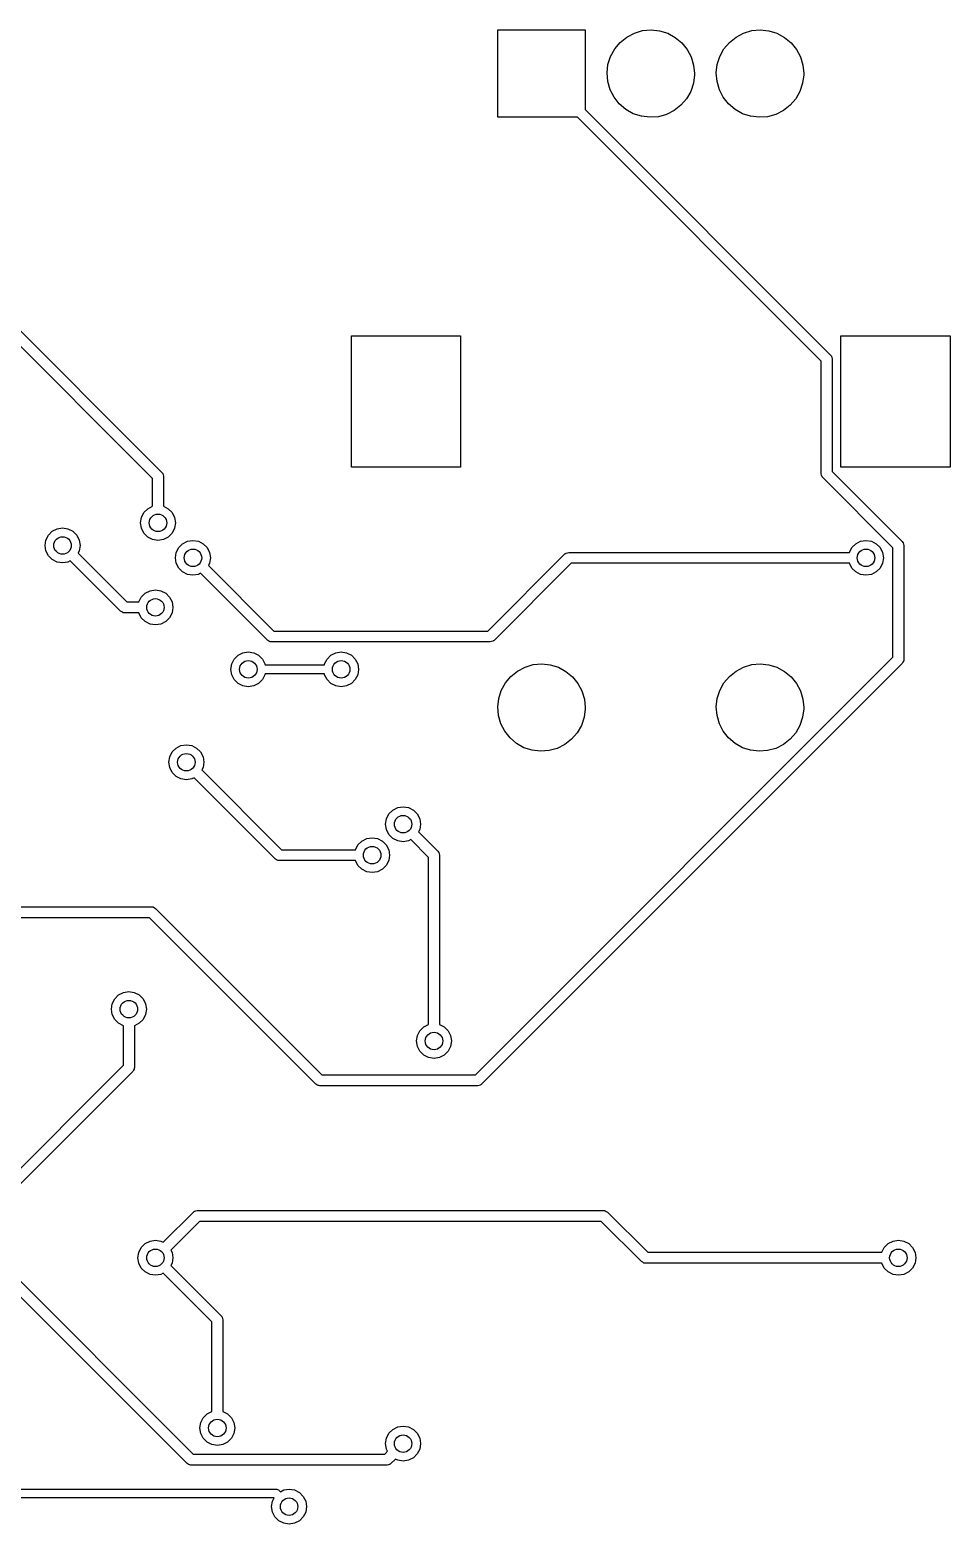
# Model space of a CAD drawing. Extents: x 3.41 to 5.54, y -3.06 to -0.6.
# Drawn here: x 4.711 to 5.54, y -1.941 to -0.595 of the extents above; entities that cross this region are included whole.
import ezdxf

# ---------------------------------------------------------------- set-up
doc = ezdxf.new("R2010")
doc.units = 0
doc.header["$MEASUREMENT"] = 0
doc.layers.add('BLACK', color=7, linetype='CONTINUOUS')

msp = doc.modelspace()

# ---------------------------------------------------------------- linework, layer by layer
at = {"layer": 'BLACK', "linetype": 'CONTINUOUS'}
for p, q in [((5.13288, -0.674213), (5.13288, -0.595473)), ((5.13288, -0.595473), (5.21162, -0.595473)), ((5.21162, -0.595473), (5.21162, -0.667254)), ((5.24313, -0.606715), (5.24912, -0.6019)), ((5.24912, -0.6019), (5.25593, -0.59834)), ((5.25593, -0.59834), (5.2633, -0.596171)), ((5.2633, -0.596171), (5.27095, -0.595474)), ((5.27095, -0.595474), (5.27859, -0.596277)), ((5.27859, -0.596277), (5.28593, -0.59855)), ((5.28593, -0.59855), (5.29269, -0.602204)), ((5.29269, -0.602204), (5.29861, -0.607102)), ((5.34155, -0.606715), (5.34754, -0.6019)), ((5.34754, -0.6019), (5.35435, -0.59834)), ((5.35435, -0.59834), (5.36172, -0.596171)), ((5.36172, -0.596171), (5.36937, -0.595474)), ((5.36937, -0.595474), (5.37702, -0.596277)), ((5.37702, -0.596277), (5.38436, -0.59855)), ((5.38436, -0.59855), (5.39111, -0.602204)), ((5.39111, -0.602204), (5.39704, -0.607102)), ((5.23449, -0.619334), (5.23819, -0.612601)), ((5.23819, -0.612601), (5.24313, -0.606715)), ((5.29861, -0.607102), (5.30347, -0.613056)), ((5.30347, -0.613056), (5.30707, -0.619841)), ((5.33291, -0.619334), (5.33661, -0.612601)), ((5.33661, -0.612601), (5.34155, -0.606715)), ((5.39704, -0.607102), (5.40189, -0.613056)), ((5.40189, -0.613056), (5.4055, -0.619841)), ((5.23131, -0.634294), (5.23216, -0.626658)), ((5.23216, -0.626658), (5.23449, -0.619334)), ((5.30707, -0.619841), (5.30929, -0.627196)), ((5.30929, -0.627196), (5.31004, -0.634843)), ((5.32973, -0.634294), (5.33059, -0.626658)), ((5.33059, -0.626658), (5.33291, -0.619334)), ((5.4055, -0.619841), (5.40772, -0.627196)), ((5.40772, -0.627196), (5.40847, -0.634843)), ((5.23195, -0.64195), (5.23131, -0.634294)), ((5.23407, -0.649336), (5.23195, -0.64195)), ((5.30907, -0.643566), (5.30664, -0.650857)), ((5.31003, -0.635943), (5.30907, -0.643566)), ((5.31004, -0.634843), (5.31003, -0.635943)), ((5.33038, -0.64195), (5.32973, -0.634294)), ((5.33249, -0.649336), (5.33038, -0.64195)), ((5.40749, -0.643566), (5.40507, -0.650857)), ((5.40845, -0.635943), (5.40749, -0.643566)), ((5.40847, -0.634843), (5.40845, -0.635943)), ((5.23758, -0.65617), (5.23407, -0.649336)), ((5.24235, -0.662192), (5.23758, -0.65617)), ((5.30285, -0.657538), (5.29782, -0.663354)), ((5.30664, -0.650857), (5.30285, -0.657538)), ((5.33601, -0.65617), (5.33249, -0.649336)), ((5.34078, -0.662192), (5.33601, -0.65617)), ((5.40127, -0.657538), (5.39625, -0.663354)), ((5.40507, -0.650857), (5.40127, -0.657538)), ((5.21162, -0.667254), (5.43264, -0.888273)), ((5.24821, -0.667172), (5.24235, -0.662192)), ((5.25491, -0.670921), (5.24821, -0.667172)), ((5.26222, -0.673295), (5.25491, -0.670921)), ((5.28491, -0.671549), (5.27751, -0.673615)), ((5.29177, -0.668085), (5.28491, -0.671549)), ((5.29782, -0.663354), (5.29177, -0.668085)), ((5.34663, -0.667172), (5.34078, -0.662192)), ((5.35334, -0.670921), (5.34663, -0.667172)), ((5.36065, -0.673295), (5.35334, -0.670921)), ((5.38334, -0.671549), (5.37594, -0.673615)), ((5.3902, -0.668085), (5.38334, -0.671549)), ((5.39625, -0.663354), (5.3902, -0.668085)), ((5.20466, -0.674213), (5.13288, -0.674213)), ((5.42424, -0.893791), (5.20466, -0.674213)), ((5.26985, -0.674205), (5.26222, -0.673295)), ((5.27751, -0.673615), (5.26985, -0.674205)), ((5.36827, -0.674205), (5.36065, -0.673295)), ((5.37594, -0.673615), (5.36827, -0.674205)), ((4.82185, -0.999403), (4.5979, -0.775448)), ((4.6063, -0.76993), (4.83025, -0.993884)), ((5.00099, -0.989174), (5.00099, -0.871064)), ((5.00099, -0.871064), (5.09941, -0.871064)), ((5.09941, -0.871064), (5.09941, -0.989174)), ((5.44193, -0.989174), (5.44193, -0.871064)), ((5.44193, -0.871064), (5.54036, -0.871064)), ((5.54036, -0.871064), (5.54036, -0.989174)), ((5.42424, -0.995118), (5.42424, -0.893791)), ((5.43264, -0.888273), (5.43316, -0.888975)), ((5.43316, -0.888975), (5.4333, -0.889094)), ((5.4333, -0.889094), (5.43333, -0.8892)), ((5.43333, -0.8892), (5.43348, -0.889404)), ((5.43348, -0.889404), (5.43374, -0.890589)), ((5.43374, -0.890589), (5.43408, -0.891752)), ((5.43408, -0.891752), (5.43408, -0.99308)), ((4.83025, -0.993884), (4.83078, -0.994587)), ((4.83078, -0.994587), (4.83091, -0.994706)), ((4.83091, -0.994706), (4.83094, -0.994812)), ((4.83094, -0.994812), (4.8311, -0.995016)), ((4.8311, -0.995016), (4.83135, -0.996201)), ((5.09941, -0.989174), (5.00099, -0.989174)), ((5.42458, -0.996281), (5.42424, -0.995118)), ((5.43408, -0.99308), (5.49725, -1.05625)), ((5.54036, -0.989174), (5.44193, -0.989174)), ((4.82185, -1.02442), (4.82185, -0.999403)), ((4.83135, -0.996201), (4.83169, -0.997364)), ((4.83169, -0.997364), (4.83169, -1.02442)), ((5.42483, -0.997466), (5.42458, -0.996281)), ((5.42499, -0.99767), (5.42483, -0.997466)), ((5.42502, -0.997777), (5.42499, -0.99767)), ((5.42515, -0.997896), (5.42502, -0.997777)), ((5.42568, -0.998598), (5.42515, -0.997896)), ((5.48885, -1.06177), (5.42568, -0.998598)), ((4.81102, -1.03937), (4.81179, -1.0345)), ((4.81179, -1.0345), (4.81403, -1.03011)), ((4.81403, -1.03011), (4.81752, -1.02663)), ((4.81752, -1.02663), (4.82185, -1.02442)), ((4.83169, -1.02442), (4.83603, -1.02663)), ((4.83603, -1.02663), (4.83951, -1.03011)), ((4.83951, -1.03011), (4.84175, -1.0345)), ((4.84175, -1.0345), (4.84252, -1.03937)), ((4.72807, -1.05045), (4.73155, -1.04697)), ((4.73155, -1.04697), (4.73595, -1.04473)), ((4.73595, -1.04473), (4.74081, -1.04396)), ((4.74081, -1.04396), (4.74568, -1.04473)), ((4.74568, -1.04473), (4.75007, -1.04697)), ((4.75007, -1.04697), (4.75355, -1.05045)), ((4.81179, -1.04424), (4.81102, -1.03937)), ((4.81403, -1.04863), (4.81179, -1.04424)), ((4.81752, -1.05211), (4.81403, -1.04863)), ((4.83951, -1.04863), (4.83603, -1.05211)), ((4.84175, -1.04424), (4.83951, -1.04863)), ((4.84252, -1.03937), (4.84175, -1.04424)), ((4.72506, -1.05971), (4.72583, -1.05484)), ((4.72583, -1.06458), (4.72506, -1.05971)), ((4.72583, -1.05484), (4.72807, -1.05045)), ((4.75355, -1.05045), (4.75579, -1.05484)), ((4.75579, -1.05484), (4.75656, -1.05971)), ((4.75656, -1.05971), (4.75579, -1.06458)), ((4.82191, -1.05435), (4.81752, -1.05211)), ((4.82677, -1.05512), (4.82191, -1.05435)), ((4.83164, -1.05435), (4.82677, -1.05512)), ((4.83603, -1.05211), (4.83164, -1.05435)), ((4.84329, -1.066), (4.84553, -1.06161)), ((4.84553, -1.06161), (4.84901, -1.05813)), ((4.84901, -1.05813), (4.8534, -1.05589)), ((4.8534, -1.05589), (4.85827, -1.05512)), ((4.85827, -1.05512), (4.86313, -1.05589)), ((4.86313, -1.05589), (4.86752, -1.05813)), ((4.86752, -1.05813), (4.87101, -1.06161)), ((4.87101, -1.06161), (4.87324, -1.066)), ((5.44962, -1.06594), (5.45183, -1.06161)), ((5.45183, -1.06161), (5.45531, -1.05813)), ((5.45531, -1.05813), (5.4597, -1.05589)), ((5.4597, -1.05589), (5.46457, -1.05512)), ((5.46457, -1.05512), (5.46943, -1.05589)), ((5.46943, -1.05589), (5.47382, -1.05813)), ((5.47382, -1.05813), (5.47731, -1.06161)), ((5.47731, -1.06161), (5.47954, -1.066)), ((5.48885, -1.16035), (5.48885, -1.06177)), ((5.49725, -1.05625), (5.49778, -1.05695)), ((5.49778, -1.05695), (5.49791, -1.05707)), ((5.49791, -1.05707), (5.49794, -1.05718)), ((5.49794, -1.05718), (5.4981, -1.05738)), ((5.4981, -1.05738), (5.49835, -1.05857)), ((5.49835, -1.05857), (5.49869, -1.05973)), ((5.49869, -1.05973), (5.49869, -1.16238)), ((4.72807, -1.06897), (4.72583, -1.06458)), ((4.73155, -1.07245), (4.72807, -1.06897)), ((4.73595, -1.07469), (4.73155, -1.07245)), ((4.74081, -1.07546), (4.73595, -1.07469)), ((4.74568, -1.07469), (4.74081, -1.07546)), ((4.74777, -1.07362), (4.74568, -1.07469)), ((4.79311, -1.11896), (4.74777, -1.07362)), ((4.75579, -1.06458), (4.75473, -1.06666)), ((4.75473, -1.06666), (4.79862, -1.11056)), ((4.84252, -1.07087), (4.84329, -1.066)), ((4.84329, -1.07573), (4.84252, -1.07087)), ((4.84553, -1.08012), (4.84329, -1.07573)), ((4.87324, -1.07573), (4.87218, -1.07782)), ((4.87324, -1.066), (4.87402, -1.07087)), ((4.87402, -1.07087), (4.87324, -1.07573)), ((5.12397, -1.13679), (5.19337, -1.06739)), ((5.19889, -1.07579), (5.12948, -1.14519)), ((5.19337, -1.06739), (5.19407, -1.06686)), ((5.19407, -1.06686), (5.19419, -1.06672)), ((5.19419, -1.06672), (5.1943, -1.06669)), ((5.1943, -1.06669), (5.1945, -1.06654)), ((5.1945, -1.06654), (5.19569, -1.06629)), ((5.19569, -1.06629), (5.19685, -1.06594)), ((5.19685, -1.06594), (5.44962, -1.06594)), ((5.44962, -1.07579), (5.19889, -1.07579)), ((5.45183, -1.08012), (5.44962, -1.07579)), ((5.47954, -1.07573), (5.47731, -1.08012)), ((5.47954, -1.066), (5.48031, -1.07087)), ((5.48031, -1.07087), (5.47954, -1.07573)), ((4.84901, -1.08361), (4.84553, -1.08012)), ((4.8534, -1.08584), (4.84901, -1.08361)), ((4.85827, -1.08661), (4.8534, -1.08584)), ((4.86313, -1.08584), (4.85827, -1.08661)), ((4.86522, -1.08478), (4.86313, -1.08584)), ((4.92563, -1.14519), (4.86522, -1.08478)), ((4.87218, -1.07782), (4.93115, -1.13679)), ((5.45531, -1.08361), (5.45183, -1.08012)), ((5.4597, -1.08584), (5.45531, -1.08361)), ((5.46457, -1.08661), (5.4597, -1.08584)), ((5.46943, -1.08584), (5.46457, -1.08661)), ((5.47382, -1.08361), (5.46943, -1.08584)), ((5.47731, -1.08012), (5.47382, -1.08361)), ((4.81173, -1.10623), (4.81522, -1.10274)), ((4.81522, -1.10274), (4.81961, -1.10051)), ((4.81961, -1.10051), (4.82447, -1.09974)), ((4.82447, -1.09974), (4.82934, -1.10051)), ((4.82934, -1.10051), (4.83373, -1.10274)), ((4.83373, -1.10274), (4.83721, -1.10623)), ((4.79862, -1.11056), (4.80952, -1.11056)), ((4.80952, -1.11056), (4.81173, -1.10623)), ((4.83721, -1.10623), (4.83945, -1.11062)), ((4.83945, -1.11062), (4.84022, -1.11549)), ((4.84022, -1.11549), (4.83945, -1.12035)), ((4.79417, -1.11955), (4.79311, -1.11896)), ((4.79519, -1.1202), (4.79417, -1.11955)), ((4.79544, -1.12024), (4.79519, -1.1202)), ((4.79554, -1.12029), (4.79544, -1.12024)), ((4.79572, -1.12028), (4.79554, -1.12029)), ((4.79659, -1.12041), (4.79572, -1.12028)), ((4.80952, -1.12041), (4.79659, -1.12041)), ((4.81173, -1.12474), (4.80952, -1.12041)), ((4.81522, -1.12823), (4.81173, -1.12474)), ((4.81961, -1.13046), (4.81522, -1.12823)), ((4.83373, -1.12823), (4.82934, -1.13046)), ((4.83721, -1.12474), (4.83373, -1.12823)), ((4.83945, -1.12035), (4.83721, -1.12474)), ((4.82447, -1.13123), (4.81961, -1.13046)), ((4.82934, -1.13046), (4.82447, -1.13123)), ((4.93115, -1.13679), (5.12397, -1.13679)), ((4.89888, -1.15852), (4.90327, -1.15628)), ((4.90327, -1.15628), (4.90813, -1.15551)), ((4.90813, -1.15551), (4.913, -1.15628)), ((4.913, -1.15628), (4.91739, -1.15852)), ((4.9267, -1.14577), (4.92563, -1.14519)), ((4.92772, -1.14643), (4.9267, -1.14577)), ((4.92797, -1.14647), (4.92772, -1.14643)), ((4.92807, -1.14652), (4.92797, -1.14647)), ((4.92825, -1.14651), (4.92807, -1.14652)), ((4.92911, -1.14663), (4.92825, -1.14651)), ((5.126, -1.14663), (4.92911, -1.14663)), ((4.98254, -1.15852), (4.98693, -1.15628)), ((4.98693, -1.15628), (4.9918, -1.15551)), ((4.9918, -1.15551), (4.99666, -1.15628)), ((4.99666, -1.15628), (5.00105, -1.15852)), ((5.12717, -1.14629), (5.126, -1.14663)), ((5.12835, -1.14604), (5.12717, -1.14629)), ((5.12856, -1.14589), (5.12835, -1.14604)), ((5.12866, -1.14585), (5.12856, -1.14589)), ((5.12878, -1.14572), (5.12866, -1.14585)), ((5.12948, -1.14519), (5.12878, -1.14572)), ((4.89239, -1.17126), (4.89316, -1.16639)), ((4.89316, -1.16639), (4.89539, -1.162)), ((4.89539, -1.162), (4.89888, -1.15852)), ((4.91739, -1.15852), (4.92087, -1.162)), ((4.92087, -1.162), (4.92311, -1.16639)), ((4.92311, -1.16639), (4.92326, -1.16732)), ((4.92326, -1.16732), (4.97667, -1.16732)), ((4.97667, -1.16732), (4.97682, -1.16639)), ((4.97682, -1.16639), (4.97906, -1.162)), ((4.97906, -1.162), (4.98254, -1.15852)), ((5.00105, -1.15852), (5.00454, -1.162)), ((5.00454, -1.162), (5.00677, -1.16639)), ((5.00677, -1.16639), (5.00754, -1.17126)), ((5.1128, -1.5364), (5.48885, -1.16035)), ((5.49725, -1.16586), (5.11831, -1.5448)), ((5.15069, -1.17277), (5.1575, -1.16921)), ((5.1575, -1.16921), (5.16487, -1.16704)), ((5.16487, -1.16704), (5.17252, -1.16634)), ((5.17252, -1.16634), (5.18017, -1.16714)), ((5.18017, -1.16714), (5.18751, -1.16942)), ((5.18751, -1.16942), (5.19426, -1.17307)), ((5.34754, -1.17277), (5.35435, -1.16921)), ((5.35435, -1.16921), (5.36172, -1.16704)), ((5.36172, -1.16704), (5.36937, -1.16634)), ((5.36937, -1.16634), (5.37702, -1.16714)), ((5.37702, -1.16714), (5.38436, -1.16942)), ((5.38436, -1.16942), (5.39111, -1.17307)), ((5.49783, -1.1648), (5.49725, -1.16586)), ((5.49849, -1.16378), (5.49783, -1.1648)), ((5.49853, -1.16353), (5.49849, -1.16378)), ((5.49858, -1.16343), (5.49853, -1.16353)), ((5.49869, -1.16238), (5.49857, -1.16325)), ((5.49857, -1.16325), (5.49858, -1.16343)), ((4.89316, -1.17613), (4.89239, -1.17126)), ((4.89539, -1.18052), (4.89316, -1.17613)), ((4.89888, -1.184), (4.89539, -1.18052)), ((4.90327, -1.18624), (4.89888, -1.184)), ((4.91739, -1.184), (4.913, -1.18624)), ((4.92087, -1.18052), (4.91739, -1.184)), ((4.92311, -1.17613), (4.92087, -1.18052)), ((4.92326, -1.1752), (4.92311, -1.17613)), ((4.97667, -1.1752), (4.92326, -1.1752)), ((4.97682, -1.17613), (4.97667, -1.1752)), ((4.97906, -1.18052), (4.97682, -1.17613)), ((4.98254, -1.184), (4.97906, -1.18052)), ((4.98693, -1.18624), (4.98254, -1.184)), ((5.00105, -1.184), (4.99666, -1.18624)), ((5.00454, -1.18052), (5.00105, -1.184)), ((5.00677, -1.17613), (5.00454, -1.18052)), ((5.00754, -1.17126), (5.00677, -1.17613)), ((5.13606, -1.1902), (5.13976, -1.18347)), ((5.13976, -1.18347), (5.1447, -1.17758)), ((5.1447, -1.17758), (5.15069, -1.17277)), ((5.19426, -1.17307), (5.20018, -1.17797)), ((5.20018, -1.17797), (5.20504, -1.18392)), ((5.20504, -1.18392), (5.20865, -1.19071)), ((5.33291, -1.1902), (5.33661, -1.18347)), ((5.33661, -1.18347), (5.34155, -1.17758)), ((5.34155, -1.17758), (5.34754, -1.17277)), ((5.39111, -1.17307), (5.39704, -1.17797)), ((5.39704, -1.17797), (5.40189, -1.18392)), ((5.40189, -1.18392), (5.4055, -1.19071)), ((4.90813, -1.18701), (4.90327, -1.18624)), ((4.913, -1.18624), (4.90813, -1.18701)), ((4.9918, -1.18701), (4.98693, -1.18624)), ((4.99666, -1.18624), (4.9918, -1.18701)), ((5.13374, -1.19752), (5.13606, -1.1902)), ((5.20865, -1.19071), (5.21087, -1.19806)), ((5.33059, -1.19752), (5.33291, -1.1902)), ((5.4055, -1.19071), (5.40772, -1.19806)), ((5.13288, -1.20516), (5.13374, -1.19752)), ((5.13353, -1.21282), (5.13288, -1.20516)), ((5.2116, -1.20681), (5.21064, -1.21443)), ((5.21087, -1.19806), (5.21162, -1.20571)), ((5.21162, -1.20571), (5.2116, -1.20681)), ((5.32973, -1.20516), (5.33059, -1.19752)), ((5.33038, -1.21282), (5.32973, -1.20516)), ((5.40845, -1.20681), (5.40749, -1.21443)), ((5.40772, -1.19806), (5.40847, -1.20571)), ((5.40847, -1.20571), (5.40845, -1.20681)), ((5.13564, -1.2202), (5.13353, -1.21282)), ((5.13916, -1.22704), (5.13564, -1.2202)), ((5.20822, -1.22172), (5.20442, -1.2284)), ((5.21064, -1.21443), (5.20822, -1.22172)), ((5.33249, -1.2202), (5.33038, -1.21282)), ((5.33601, -1.22704), (5.33249, -1.2202)), ((5.40507, -1.22172), (5.40127, -1.2284)), ((5.40749, -1.21443), (5.40507, -1.22172)), ((5.14393, -1.23306), (5.13916, -1.22704)), ((5.14978, -1.23804), (5.14393, -1.23306)), ((5.1994, -1.23422), (5.19334, -1.23895)), ((5.20442, -1.2284), (5.1994, -1.23422)), ((5.34078, -1.23306), (5.33601, -1.22704)), ((5.34663, -1.23804), (5.34078, -1.23306)), ((5.39625, -1.23422), (5.3902, -1.23895)), ((5.40127, -1.2284), (5.39625, -1.23422)), ((4.83661, -1.25492), (4.83738, -1.25005)), ((4.83738, -1.25005), (4.83962, -1.24566)), ((4.83962, -1.24566), (4.8431, -1.24218)), ((4.8431, -1.24218), (4.84749, -1.23994)), ((4.84749, -1.23994), (4.85236, -1.23917)), ((4.85236, -1.23917), (4.85723, -1.23994)), ((4.85723, -1.23994), (4.86162, -1.24218)), ((4.86162, -1.24218), (4.8651, -1.24566)), ((4.8651, -1.24566), (4.86734, -1.25005)), ((4.86734, -1.25005), (4.86811, -1.25492)), ((5.15649, -1.24179), (5.14978, -1.23804)), ((5.16379, -1.24416), (5.15649, -1.24179)), ((5.17142, -1.24507), (5.16379, -1.24416)), ((5.17909, -1.24448), (5.17142, -1.24507)), ((5.18649, -1.24242), (5.17909, -1.24448)), ((5.19334, -1.23895), (5.18649, -1.24242)), ((5.35334, -1.24179), (5.34663, -1.23804)), ((5.36065, -1.24416), (5.35334, -1.24179)), ((5.36827, -1.24507), (5.36065, -1.24416)), ((5.37594, -1.24448), (5.36827, -1.24507)), ((5.38334, -1.24242), (5.37594, -1.24448)), ((5.3902, -1.23895), (5.38334, -1.24242)), ((4.83738, -1.25979), (4.83661, -1.25492)), ((4.83962, -1.26418), (4.83738, -1.25979)), ((4.8431, -1.26766), (4.83962, -1.26418)), ((4.86734, -1.25979), (4.86627, -1.26187)), ((4.86627, -1.26187), (4.93806, -1.33366)), ((4.86811, -1.25492), (4.86734, -1.25979)), ((4.84749, -1.2699), (4.8431, -1.26766)), ((4.85236, -1.27067), (4.84749, -1.2699)), ((4.85723, -1.2699), (4.85236, -1.27067)), ((4.85931, -1.26883), (4.85723, -1.2699)), ((4.93254, -1.34206), (4.85931, -1.26883)), ((5.03259, -1.30583), (5.03483, -1.30144)), ((5.03483, -1.30144), (5.03831, -1.29795)), ((5.03831, -1.29795), (5.0427, -1.29572)), ((5.0427, -1.29572), (5.04757, -1.29495)), ((5.04757, -1.29495), (5.05244, -1.29572)), ((5.05244, -1.29572), (5.05683, -1.29795)), ((5.05683, -1.29795), (5.06031, -1.30144)), ((5.06031, -1.30144), (5.06255, -1.30583)), ((5.03182, -1.31069), (5.03259, -1.30583)), ((5.03259, -1.31556), (5.03182, -1.31069)), ((5.03483, -1.31995), (5.03259, -1.31556)), ((5.06255, -1.31556), (5.06148, -1.31765)), ((5.06148, -1.31765), (5.07894, -1.3351)), ((5.06255, -1.30583), (5.06332, -1.31069)), ((5.06332, -1.31069), (5.06255, -1.31556)), ((5.00473, -1.33366), (5.00694, -1.32933)), ((5.00694, -1.32933), (5.01043, -1.32584)), ((5.01043, -1.32584), (5.01482, -1.3236)), ((5.01482, -1.3236), (5.01968, -1.32283)), ((5.01968, -1.32283), (5.02455, -1.3236)), ((5.02455, -1.3236), (5.02894, -1.32584)), ((5.02894, -1.32584), (5.03242, -1.32933)), ((5.03242, -1.32933), (5.03466, -1.33372)), ((5.03831, -1.32344), (5.03483, -1.31995)), ((5.0427, -1.32567), (5.03831, -1.32344)), ((5.04757, -1.32644), (5.0427, -1.32567)), ((5.05244, -1.32567), (5.04757, -1.32644)), ((5.05452, -1.32461), (5.05244, -1.32567)), ((5.07054, -1.34062), (5.05452, -1.32461)), ((4.93361, -1.34264), (4.93254, -1.34206)), ((4.93462, -1.3433), (4.93361, -1.34264)), ((4.93488, -1.34334), (4.93462, -1.3433)), ((4.93497, -1.34339), (4.93488, -1.34334)), ((4.93515, -1.34338), (4.93497, -1.34339)), ((4.93602, -1.3435), (4.93515, -1.34338)), ((5.00473, -1.3435), (4.93602, -1.3435)), ((4.93806, -1.33366), (5.00473, -1.33366)), ((5.00694, -1.34784), (5.00473, -1.3435)), ((5.03466, -1.34345), (5.03242, -1.34784)), ((5.03466, -1.33372), (5.03543, -1.33858)), ((5.03543, -1.33858), (5.03466, -1.34345)), ((5.07054, -1.49096), (5.07054, -1.34062)), ((5.07894, -1.3351), (5.07946, -1.3358)), ((5.07946, -1.3358), (5.0796, -1.33592)), ((5.0796, -1.33592), (5.07963, -1.33603)), ((5.07963, -1.33603), (5.07978, -1.33623)), ((5.07978, -1.33623), (5.08004, -1.33742)), ((5.08004, -1.33742), (5.08038, -1.33858)), ((5.08038, -1.33858), (5.08038, -1.49096)), ((5.01043, -1.35132), (5.00694, -1.34784)), ((5.01482, -1.35356), (5.01043, -1.35132)), ((5.01968, -1.35433), (5.01482, -1.35356)), ((5.02455, -1.35356), (5.01968, -1.35433)), ((5.02894, -1.35132), (5.02455, -1.35356)), ((5.03242, -1.34784), (5.02894, -1.35132)), ((4.60577, -1.38505), (4.82107, -1.38505)), ((4.82107, -1.38505), (4.82194, -1.38517)), ((4.82194, -1.38517), (4.82212, -1.38516)), ((4.82212, -1.38516), (4.82222, -1.38521)), ((4.82222, -1.38521), (4.82247, -1.38525)), ((4.82247, -1.38525), (4.82349, -1.38591)), ((4.81903, -1.39489), (4.60781, -1.39489)), ((4.96895, -1.5448), (4.81903, -1.39489)), ((4.82349, -1.38591), (4.82455, -1.38649)), ((4.82455, -1.38649), (4.97447, -1.5364)), ((4.78783, -1.46796), (4.79131, -1.46448)), ((4.79131, -1.46448), (4.7957, -1.46224)), ((4.7957, -1.46224), (4.80057, -1.46147)), ((4.80057, -1.46147), (4.80544, -1.46224)), ((4.80544, -1.46224), (4.80983, -1.46448)), ((4.80983, -1.46448), (4.81331, -1.46796)), ((4.78482, -1.47722), (4.78559, -1.47235)), ((4.78559, -1.48208), (4.78482, -1.47722)), ((4.78559, -1.47235), (4.78783, -1.46796)), ((4.81331, -1.46796), (4.81555, -1.47235)), ((4.81555, -1.47235), (4.81632, -1.47722)), ((4.81632, -1.47722), (4.81555, -1.48208)), ((4.78783, -1.48647), (4.78559, -1.48208)), ((4.79131, -1.48996), (4.78783, -1.48647)), ((4.79565, -1.49217), (4.79131, -1.48996)), ((4.79565, -1.52777), (4.79565, -1.49217)), ((4.80983, -1.48996), (4.80549, -1.49217)), ((4.80549, -1.49217), (4.80549, -1.52981)), ((4.81331, -1.48647), (4.80983, -1.48996)), ((4.81555, -1.48208), (4.81331, -1.48647)), ((5.06272, -1.49665), (5.0662, -1.49316)), ((5.0662, -1.49316), (5.07054, -1.49096)), ((5.08038, -1.49096), (5.08471, -1.49316)), ((5.08471, -1.49316), (5.0882, -1.49665)), ((5.05971, -1.5059), (5.06048, -1.50104)), ((5.06048, -1.51077), (5.05971, -1.5059)), ((5.06048, -1.50104), (5.06272, -1.49665)), ((5.0882, -1.49665), (5.09043, -1.50104)), ((5.09043, -1.50104), (5.0912, -1.5059)), ((5.0912, -1.5059), (5.09043, -1.51077)), ((5.06272, -1.51516), (5.06048, -1.51077)), ((5.0662, -1.51865), (5.06272, -1.51516)), ((5.07059, -1.52088), (5.0662, -1.51865)), ((5.08471, -1.51865), (5.08032, -1.52088)), ((5.0882, -1.51516), (5.08471, -1.51865)), ((5.09043, -1.51077), (5.0882, -1.51516)), ((4.65511, -1.66831), (4.79565, -1.52777)), ((4.80405, -1.53329), (4.66063, -1.67671)), ((4.80463, -1.53222), (4.80405, -1.53329)), ((4.80529, -1.5312), (4.80463, -1.53222)), ((4.80533, -1.53095), (4.80529, -1.5312)), ((4.80538, -1.53086), (4.80533, -1.53095)), ((4.80549, -1.52981), (4.80537, -1.53067)), ((4.80537, -1.53067), (4.80538, -1.53086)), ((5.07546, -1.52165), (5.07059, -1.52088)), ((5.08032, -1.52088), (5.07546, -1.52165)), ((4.97001, -1.54538), (4.96895, -1.5448)), ((4.97103, -1.54604), (4.97001, -1.54538)), ((4.97128, -1.54608), (4.97103, -1.54604)), ((4.97138, -1.54613), (4.97128, -1.54608)), ((4.97156, -1.54612), (4.97138, -1.54613)), ((4.97243, -1.54624), (4.97156, -1.54612)), ((5.11484, -1.54624), (4.97243, -1.54624)), ((4.97447, -1.5364), (5.1128, -1.5364)), ((5.116, -1.5459), (5.11484, -1.54624)), ((5.11718, -1.54565), (5.116, -1.5459)), ((5.11739, -1.54549), (5.11718, -1.54565)), ((5.11749, -1.54546), (5.11739, -1.54549)), ((5.11761, -1.54533), (5.11749, -1.54546)), ((5.11831, -1.5448), (5.11761, -1.54533)), ((4.83143, -1.6872), (4.8587, -1.65992)), ((4.86422, -1.66833), (4.83839, -1.69416)), ((4.8587, -1.65992), (4.85941, -1.6594)), ((4.85941, -1.6594), (4.85952, -1.65926)), ((4.85952, -1.65926), (4.85963, -1.65923)), ((4.85963, -1.65923), (4.85984, -1.65908)), ((4.85984, -1.65908), (4.86102, -1.65882)), ((4.86102, -1.65882), (4.86218, -1.65848)), ((4.86218, -1.65848), (5.22819, -1.65848)), ((5.22615, -1.66833), (4.86422, -1.66833)), ((5.26242, -1.70459), (5.22615, -1.66833)), ((5.22819, -1.65848), (5.22906, -1.65861)), ((5.22906, -1.65861), (5.22924, -1.6586)), ((5.22924, -1.6586), (5.22934, -1.65865)), ((5.22934, -1.65865), (5.22959, -1.65869)), ((5.22959, -1.65869), (5.23061, -1.65934)), ((5.23061, -1.65934), (5.23167, -1.65992)), ((5.23167, -1.65992), (5.26794, -1.69619)), ((4.8095, -1.69625), (4.81173, -1.69186)), ((4.81173, -1.69186), (4.81522, -1.68837)), ((4.81522, -1.68837), (4.81961, -1.68614)), ((4.81961, -1.68614), (4.82447, -1.68537)), ((4.82447, -1.68537), (4.82934, -1.68614)), ((4.82934, -1.68614), (4.83143, -1.6872)), ((4.83839, -1.69416), (4.83945, -1.69625)), ((5.47881, -1.69619), (5.48102, -1.69186)), ((5.48102, -1.69186), (5.48451, -1.68837)), ((5.48451, -1.68837), (5.4889, -1.68614)), ((5.4889, -1.68614), (5.49376, -1.68537)), ((5.49376, -1.68537), (5.49863, -1.68614)), ((5.49863, -1.68614), (5.50302, -1.68837)), ((5.50302, -1.68837), (5.5065, -1.69186)), ((5.5065, -1.69186), (5.50874, -1.69625)), ((4.85297, -1.88637), (4.67263, -1.70604)), ((4.67815, -1.69764), (4.85849, -1.87797)), ((4.80872, -1.70111), (4.8095, -1.69625)), ((4.8095, -1.70598), (4.80872, -1.70111)), ((4.81173, -1.71037), (4.8095, -1.70598)), ((4.83945, -1.70598), (4.83839, -1.70807)), ((4.83839, -1.70807), (4.88373, -1.75341)), ((4.83945, -1.69625), (4.84022, -1.70111)), ((4.84022, -1.70111), (4.83945, -1.70598)), ((5.26349, -1.70518), (5.26242, -1.70459)), ((5.26451, -1.70583), (5.26349, -1.70518)), ((5.26476, -1.70587), (5.26451, -1.70583)), ((5.26485, -1.70592), (5.26476, -1.70587)), ((5.26504, -1.70591), (5.26485, -1.70592)), ((5.2659, -1.70604), (5.26504, -1.70591)), ((5.47881, -1.70604), (5.2659, -1.70604)), ((5.26794, -1.69619), (5.47881, -1.69619)), ((5.48102, -1.71037), (5.47881, -1.70604)), ((5.50874, -1.70598), (5.5065, -1.71037)), ((5.50874, -1.69625), (5.50951, -1.70111)), ((5.50951, -1.70111), (5.50874, -1.70598)), ((4.81522, -1.71386), (4.81173, -1.71037)), ((4.81961, -1.71609), (4.81522, -1.71386)), ((4.82447, -1.71686), (4.81961, -1.71609)), ((4.82934, -1.71609), (4.82447, -1.71686)), ((4.83143, -1.71503), (4.82934, -1.71609)), ((4.87533, -1.75893), (4.83143, -1.71503)), ((5.48451, -1.71386), (5.48102, -1.71037)), ((5.4889, -1.71609), (5.48451, -1.71386)), ((5.49376, -1.71686), (5.4889, -1.71609)), ((5.49863, -1.71609), (5.49376, -1.71686)), ((5.50302, -1.71386), (5.49863, -1.71609)), ((5.5065, -1.71037), (5.50302, -1.71386)), ((4.87533, -1.83942), (4.87533, -1.75893)), ((4.88373, -1.75341), (4.88425, -1.75411)), ((4.88425, -1.75411), (4.88439, -1.75423)), ((4.88439, -1.75423), (4.88442, -1.75434)), ((4.88442, -1.75434), (4.88457, -1.75454)), ((4.88457, -1.75454), (4.88483, -1.75573)), ((4.88483, -1.75573), (4.88517, -1.75689)), ((4.88517, -1.75689), (4.88517, -1.83942)), ((4.86751, -1.84511), (4.87099, -1.84163)), ((4.87099, -1.84163), (4.87533, -1.83942)), ((4.88517, -1.83942), (4.8895, -1.84163)), ((4.8895, -1.84163), (4.89299, -1.84511)), ((4.8645, -1.85437), (4.86527, -1.8495)), ((4.86527, -1.85924), (4.8645, -1.85437)), ((4.86527, -1.8495), (4.86751, -1.84511)), ((4.89299, -1.84511), (4.89522, -1.8495)), ((4.89522, -1.8495), (4.896, -1.85437)), ((4.896, -1.85437), (4.89522, -1.85924)), ((5.03484, -1.85918), (5.03832, -1.8557)), ((5.03832, -1.8557), (5.04271, -1.85346)), ((5.04271, -1.85346), (5.04758, -1.85269)), ((5.04758, -1.85269), (5.05244, -1.85346)), ((5.05244, -1.85346), (5.05683, -1.8557)), ((5.05683, -1.8557), (5.06032, -1.85918)), ((4.86751, -1.86363), (4.86527, -1.85924)), ((4.87099, -1.86711), (4.86751, -1.86363)), ((4.87538, -1.86935), (4.87099, -1.86711)), ((4.88025, -1.87012), (4.87538, -1.86935)), ((4.88511, -1.86935), (4.88025, -1.87012)), ((4.8895, -1.86711), (4.88511, -1.86935)), ((4.89299, -1.86363), (4.8895, -1.86711)), ((4.89522, -1.85924), (4.89299, -1.86363)), ((5.03183, -1.86844), (5.0326, -1.86357)), ((5.0326, -1.87331), (5.03183, -1.86844)), ((5.0326, -1.86357), (5.03484, -1.85918)), ((5.06032, -1.85918), (5.06255, -1.86357)), ((5.06255, -1.86357), (5.06332, -1.86844)), ((5.06332, -1.86844), (5.06255, -1.87331)), ((4.85849, -1.87797), (5.03109, -1.87797)), ((5.03109, -1.87797), (5.03366, -1.87539)), ((5.03366, -1.87539), (5.0326, -1.87331)), ((5.04062, -1.88235), (5.0366, -1.88637)), ((5.04271, -1.88342), (5.04062, -1.88235)), ((5.04758, -1.88419), (5.04271, -1.88342)), ((5.05244, -1.88342), (5.04758, -1.88419)), ((5.05683, -1.88118), (5.05244, -1.88342)), ((5.06032, -1.8777), (5.05683, -1.88118)), ((5.06255, -1.87331), (5.06032, -1.8777)), ((4.85403, -1.88695), (4.85297, -1.88637)), ((4.85505, -1.88761), (4.85403, -1.88695)), ((4.8553, -1.88765), (4.85505, -1.88761)), ((4.8554, -1.8877), (4.8553, -1.88765)), ((4.85558, -1.88769), (4.8554, -1.8877)), ((4.85645, -1.88781), (4.85558, -1.88769)), ((5.03312, -1.88781), (4.85645, -1.88781)), ((5.03429, -1.88747), (5.03312, -1.88781)), ((5.03547, -1.88722), (5.03429, -1.88747)), ((5.03568, -1.88707), (5.03547, -1.88722)), ((5.03578, -1.88703), (5.03568, -1.88707)), ((5.0359, -1.8869), (5.03578, -1.88703)), ((5.0366, -1.88637), (5.0359, -1.8869)), ((4.20771, -1.90943), (4.93307, -1.90943)), ((4.93307, -1.90943), (4.93337, -1.90953)), ((4.93337, -1.90953), (4.93369, -1.90948)), ((4.93369, -1.90948), (4.93451, -1.9099)), ((4.93451, -1.9099), (4.93539, -1.91018)), ((4.93539, -1.91018), (4.93557, -1.91044)), ((4.93557, -1.91044), (4.93586, -1.91058)), ((4.93701, -1.91173), (4.94002, -1.9102)), ((4.94002, -1.9102), (4.94488, -1.90943)), ((4.94488, -1.90943), (4.94975, -1.9102)), ((4.94975, -1.9102), (4.95414, -1.91244)), ((4.93144, -1.9173), (4.20608, -1.9173)), ((4.92913, -1.92518), (4.9299, -1.92031)), ((4.9299, -1.92031), (4.93144, -1.9173)), ((4.93586, -1.91058), (4.93701, -1.91173)), ((4.95414, -1.91244), (4.95762, -1.91592)), ((4.95762, -1.91592), (4.95986, -1.92031)), ((4.95986, -1.92031), (4.96063, -1.92518)), ((4.9299, -1.93004), (4.92913, -1.92518)), ((4.93214, -1.93443), (4.9299, -1.93004)), ((4.93563, -1.93792), (4.93214, -1.93443)), ((4.95762, -1.93443), (4.95414, -1.93792)), ((4.95986, -1.93004), (4.95762, -1.93443)), ((4.96063, -1.92518), (4.95986, -1.93004)), ((4.94002, -1.94015), (4.93563, -1.93792)), ((4.94488, -1.94093), (4.94002, -1.94015)), ((4.94975, -1.94015), (4.94488, -1.94093)), ((4.95414, -1.93792), (4.94975, -1.94015))]:
    msp.add_line(p, q, dxfattribs=at)
at = {"layer": 'BLACK'}
for centre in [(4.82677, -1.03937), (4.74081, -1.05971), (4.85827, -1.07087), (5.46457, -1.07087), (4.82447, -1.11549), (4.90813, -1.17126), (4.9918, -1.17126), (4.85236, -1.25492), (5.04757, -1.31069), (5.01968, -1.33858), (4.80057, -1.47722), (5.07546, -1.5059), (4.82447, -1.70111), (5.49376, -1.70111), (4.88025, -1.85437), (5.04758, -1.86844), (4.94488, -1.92518)]:
    msp.add_circle(centre, 0.007874, dxfattribs=at)

doc.saveas('drawing.dxf')
